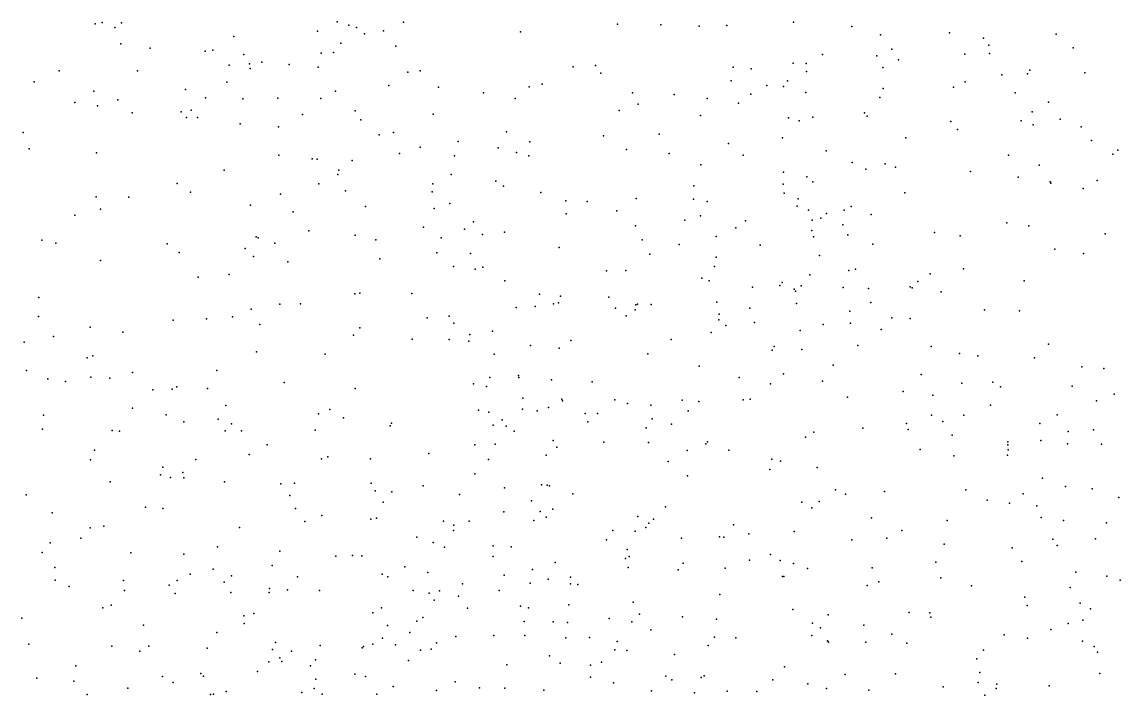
# Model space of a CAD drawing. Header units: metres. Extents: x -25 to 25, y -27.7 to 27.8.
# Drawn here: x 7.993 to 10.813, y -13.861 to -12.131 of the extents above; entities that cross this region are included whole.
import ezdxf

# ---------------------------------------------------------------- set-up
doc = ezdxf.new("R2010")
doc.units = ezdxf.units.M

msp = doc.modelspace()

# ---------------------------------------------------------------- linework, layer by layer
for p in [(8.1811, -12.1361, 17.3245), (8.1993, -12.1325, -15.7575), (8.2318, -12.1456, -5.8098), (8.2487, -12.1332, -15.4677), (8.7521, -12.1543, -1.4213), (8.8022, -12.131, -3.8413), (8.8326, -12.1396, -0.7509), (8.8522, -12.1449, 17.0261), (8.9219, -12.1538, -1.181), (8.9728, -12.1314, -4.2712), (9.5228, -12.1365, -9.3115), (9.6337, -12.1385, 0.9294), (9.7322, -12.1417, 1.0671), (9.803, -12.14, -10.706), (9.9749, -12.1313, -0.9664), (10.1247, -12.1425, 3.3441), (8.5372, -12.1687, -1.5371), (8.8729, -12.1616, -0.9417), (9.2735, -12.1567, 17.0578), (10.1979, -12.1638, 16.814), (10.3752, -12.1591, 0.416), (10.463, -12.1729, -13.1943), (10.6493, -12.1624, -0.2151), (8.2469, -12.1876, -1.6665), (8.3225, -12.1985, -1.6178), (8.4637, -12.2057, 17.273), (8.4831, -12.2032, -5.669), (8.7615, -12.2109, -1.2056), (8.7934, -12.2094, -7.7124), (8.8115, -12.1856, -0.0436), (8.9534, -12.1929, -17.3594), (10.2271, -12.2008, -18.4426), (10.4765, -12.1904, 0.018), (10.4778, -12.2119, -1.103), (10.6927, -12.1978, 4.0481), (8.5629, -12.2147, -0.6602), (8.5774, -12.2388, -0.8138), (8.6092, -12.2345, -0.4272), (8.6789, -12.24, 17.1516), (9.9737, -12.2369, 1.7611), (10.0073, -12.238, -14.0024), (10.0492, -12.215, 3.4633), (10.1883, -12.2184, 2.3441), (10.2443, -12.2283, -1.0353), (10.4147, -12.214, 4.1345), (8.0887, -12.2565, -1.8936), (8.2893, -12.2566, 17.3369), (8.5253, -12.2417, -7.3913), (8.579, -12.2506, -1.313), (8.7539, -12.247, -14.817), (8.9844, -12.2605, -17.7213), (9.0157, -12.2564, 17.0152), (9.4084, -12.2468, -9.0016), (9.466, -12.2432, 0.7046), (9.4801, -12.2626, -18.4137), (9.8198, -12.247, -14.3005), (9.866, -12.2517, 1.3914), (10.0076, -12.2581, -11.0865), (10.2039, -12.2477, 2.907), (10.5097, -12.2673, 16.3092), (10.5753, -12.2645, -19.7014), (10.5819, -12.2546, 4.1421), (10.7227, -12.262, -19.0171), (8.0242, -12.285, -1.7322), (8.519, -12.286, -1.1099), (8.9348, -12.294, 0.1155), (9.3288, -12.2913, 0.5391), (9.8145, -12.2827, -10.4899), (9.9057, -12.2946, 1.5485), (9.9595, -12.2825, 3.8638), (10.4154, -12.2846, 16.4638), (8.1779, -12.3093, -6.264), (8.4127, -12.3049, -0.9273), (8.7986, -12.3091, -4.8521), (9.0625, -12.2989, -17.957), (9.1785, -12.3131, 0.3871), (9.2959, -12.2982, -8.6745), (9.5611, -12.3131, 0.8236), (9.6679, -12.3173, 0.9857), (9.8652, -12.3167, -9.9429), (9.949, -12.2973, 17.0659), (10.006, -12.3125, -18.4806), (10.1966, -12.3248, 2.4894), (10.2053, -12.3017, 2.6855), (10.3855, -12.2987, -18.3176), (10.544, -12.3132, -19.3857), (8.1283, -12.3379, -3.773), (8.1866, -12.3468, -1.4328), (8.2389, -12.3308, -6.9108), (8.4645, -12.3262, -15.3571), (8.5605, -12.3286, -16.2017), (8.6505, -12.3266, -0.3048), (8.7608, -12.3275, -0.1456), (9.2593, -12.3275, -8.4577), (9.5753, -12.3425, -9.2028), (9.7528, -12.3279, -0.9696), (9.8331, -12.3394, -10.2696), (10.6297, -12.3375, 0.8619), (8.2762, -12.3646, -1.0635), (8.402, -12.362, -15.7537), (8.4159, -12.3769, -1.4595), (8.4278, -12.3581, -0.7355), (8.4436, -12.3766, -7.1751), (8.7137, -12.3686, -15.0715), (8.8486, -12.3594, -4.5274), (9.0487, -12.3682, -3.9265), (9.5265, -12.359, 17.1529), (9.7355, -12.3718, 1.151), (9.962, -12.3775, -9.6813), (10.0239, -12.3761, 1.9166), (10.1566, -12.3645, 16.933), (10.1636, -12.3733, 2.2582), (10.5873, -12.3621, 0.0799), (10.6598, -12.3807, -18.1218), (8.5531, -12.3932, -0.4521), (8.6517, -12.4009, -5.5788), (8.8635, -12.3826, -16.5581), (9.9893, -12.3855, 3.5078), (10.3785, -12.3873, -11.4945), (10.3958, -12.4075, -13.2505), (10.5593, -12.3851, 0.654), (10.5901, -12.3951, -13.0586), (10.7138, -12.4009, -19.5606), (7.9956, -12.4154, -1.5873), (8.9107, -12.4214, 0.008), (8.9475, -12.4152, -7.7316), (9.2376, -12.4132, -18.159), (9.487, -12.4239, 0.6986), (9.6298, -12.4195, -14.5299), (9.9464, -12.4285, 1.7604), (10.2628, -12.4286, 4.0915), (10.7399, -12.4354, -1.2759), (8.0117, -12.457, 17.3925), (9.0157, -12.4525, 17.037), (9.1135, -12.4387, -1.0506), (9.2159, -12.4546, -8.0565), (9.297, -12.4389, 17.1073), (9.5457, -12.459, -18.3741), (9.8077, -12.4438, 1.4352), (10.0583, -12.4624, -13.7469), (10.8075, -12.4608, 4.2631), (8.1847, -12.4675, -1.1387), (8.6524, -12.4731, -1.2158), (8.7386, -12.4826, -15.3939), (8.751, -12.4834, -0.2168), (8.8409, -12.487, -1.1227), (8.9622, -12.4688, -4.201), (9.104, -12.4752, -14.889), (9.2628, -12.4669, -14.7296), (9.2952, -12.4754, 0.4394), (9.6555, -12.4689, 1.0191), (9.8457, -12.4737, -18.4485), (10.1252, -12.4924, 3.0043), (10.5266, -12.4736, 16.4013), (10.7944, -12.471, -0.1503), (8.5125, -12.5119, 17.2812), (8.8069, -12.5121, -7.4446), (9.7368, -12.4982, 1.2611), (9.9486, -12.5173, 17.0823), (10.1601, -12.5093, 2.4456), (10.2102, -12.4961, -18.3928), (10.2369, -12.5045, -11.3419), (10.4288, -12.5156, 16.5546), (10.6055, -12.4991, 4.2702), (8.3916, -12.5464, -6.4949), (8.7553, -12.5467, -15.8898), (8.8044, -12.5232, -16.1978), (9.0479, -12.5468, -17.1068), (9.095, -12.5235, -15.129), (9.2099, -12.5406, -8.2675), (9.9479, -12.5483, -14.0447), (10.0088, -12.5292, -10.7751), (10.0243, -12.5423, 2.0264), (10.5519, -12.53, -1.1925), (10.634, -12.5416, 16.3076), (10.6352, -12.5455, 0.4308), (10.7547, -12.5387, -11.5523), (8.4258, -12.5689, -6.7283), (8.6572, -12.574, -5.7433), (8.8235, -12.5654, -15.6246), (9.0463, -12.5679, 0.1078), (9.2294, -12.553, -8.6467), (9.326, -12.5697, -15.0394), (9.7186, -12.5521, -3.5079), (9.9507, -12.5709, 1.8809), (10.2604, -12.5702, -13.377), (10.7189, -12.5593, 0.682), (8.1834, -12.5807, 17.3733), (8.267, -12.5814, -0.892), (8.5801, -12.602, -5.0696), (8.875, -12.6055, -0.1172), (9.0918, -12.5975, -7.7051), (9.3896, -12.5907, -18.2388), (9.4443, -12.5927, -8.9821), (9.5701, -12.5846, -14.8409), (9.7179, -12.5869, -9.2313), (9.753, -12.5928, 17.1402), (9.9837, -12.6047, -10.3434), (9.9862, -12.5859, 3.5513), (10.1226, -12.605, 2.7383), (8.1284, -12.628, -3.7946), (8.1949, -12.6122, -1.031), (8.6898, -12.619, -0.3207), (9.052, -12.6102, -15.5227), (9.391, -12.6245, -15.3397), (9.5207, -12.6163, 0.7785), (9.7359, -12.6295, -0.9332), (10.0135, -12.6145, -10.5512), (10.0445, -12.6353, 17.0119), (10.0594, -12.6234, -9.7622), (10.105, -12.6145, 2.3057), (10.1745, -12.6255, 3.9004), (9.0239, -12.6583, -15.8139), (9.1523, -12.6446, -17.92), (9.569, -12.6554, 17.1346), (9.6951, -12.6405, -18.4044), (9.8264, -12.6602, 1.7308), (9.8514, -12.6422, -14.3384), (10.0223, -12.6409, 3.2572), (10.1015, -12.6526, 2.5715), (10.5226, -12.6475, -13.07), (10.5794, -12.6547, -18.2255), (8.5946, -12.6835, -6.3975), (8.5997, -12.6855, -3.8476), (8.7295, -12.6678, -7.086), (8.8489, -12.6792, -3.8742), (8.9016, -12.6909, -7.257), (9.0699, -12.6856, -17.7126), (9.1292, -12.664, -16.9043), (9.1757, -12.6776, 0.2608), (9.2319, -12.6714, -8.0127), (9.5856, -12.6908, -15.556), (9.7759, -12.6821, -14.7067), (10.0213, -12.667, 2.1426), (10.026, -12.6833, -10.1073), (10.1145, -12.6786, -10.8786), (10.3364, -12.6725, 4.0382), (10.4024, -12.6807, -11.3586), (10.7755, -12.6755, 0.2751), (8.0443, -12.692, -1.2946), (8.0797, -12.6996, 17.4601), (8.3661, -12.7011, -3.8266), (8.5665, -12.7135, -0.47), (8.6425, -12.6997, -6.1815), (9.3729, -12.7108, 0.5486), (9.6809, -12.7034, 1.3862), (9.8889, -12.7048, 1.9274), (10.1786, -12.702, 16.8963), (10.6455, -12.7154, -11.4355), (8.1943, -12.744, 17.3672), (8.397, -12.7238, -0.6845), (8.5873, -12.7338, -4.6347), (8.6755, -12.7477, -6.6517), (8.9119, -12.7402, -0.9617), (9.0581, -12.7242, 0.0778), (9.1453, -12.7265, -0.9398), (9.6054, -12.7276, 1.1501), (9.7761, -12.7354, -15.3193), (10.0417, -12.731, -9.418), (10.7198, -12.7258, 4.3323), (9.1009, -12.7594, -7.4716), (9.1566, -12.7667, -16.1602), (9.1765, -12.761, -8.412), (9.4947, -12.7704, -0.878), (9.5442, -12.7697, -15.7525), (9.7713, -12.7592, 17.0947), (10.1167, -12.7701, 3.7191), (10.1335, -12.7666, -13.5081), (10.4112, -12.7652, 16.5867), (8.4453, -12.7873, 17.2718), (8.5249, -12.7801, -1.1184), (9.2331, -12.7967, -16.5323), (9.7395, -12.7899, 1.73), (9.7576, -12.7962, -15.7593), (9.9456, -12.8009, -0.91), (10.0163, -12.7808, 3.4142), (10.2942, -12.7982, -13.2851), (10.326, -12.7784, 16.7174), (10.567, -12.7965, 16.4018), (8.8481, -12.8298, -4.1699), (8.8608, -12.8284, -6.865), (8.9942, -12.8288, -0.0272), (9.3226, -12.8304, -16.0311), (9.8689, -12.8129, -15.4923), (9.9393, -12.8087, 2.1884), (9.9761, -12.8176, 2.4189), (9.9796, -12.8229, 2.6901), (9.9942, -12.8096, 3.2185), (10.1025, -12.8133, -9.8538), (10.1674, -12.8161, -18.4649), (10.2741, -12.8119, -10.9983), (10.2798, -12.8146, -1.0128), (10.3538, -12.8245, 3.9699), (8.0362, -12.8396, 17.7766), (8.6556, -12.8566, 17.182), (8.708, -12.8557, -0.3335), (9.3584, -12.8559, 17.032), (9.3708, -12.8529, -3.6931), (9.3762, -12.8356, -18.1965), (9.5, -12.8385, 0.935), (9.5692, -12.8581, -3.6215), (9.5739, -12.8568, -9.1246), (9.6092, -12.8569, 1.468), (9.7778, -12.8516, -14.1971), (9.9824, -12.8548, 2.9863), (10.1733, -12.8519, -10.5056), (8.0356, -12.8883, -1.8361), (8.5336, -12.8892, -5.6039), (8.5817, -12.8689, -0.4505), (9.0904, -12.8874, 0.1315), (9.2621, -12.8649, 0.3972), (9.3111, -12.862, -8.8502), (9.5178, -12.867, 1.1167), (9.5448, -12.8861, 1.3061), (9.5677, -12.8708, -18.364), (9.7837, -12.8818, 2.0092), (9.8626, -12.8668, -3.476), (10.1192, -12.8744, -10.1737), (10.4648, -12.8709, -13.0773), (10.5552, -12.8738, -18.3114), (8.1684, -12.9154, 17.5821), (8.3816, -12.8976, -0.6683), (8.467, -12.8943, -4.8504), (8.6037, -12.9089, -5.9044), (9.0335, -12.8912, 17.0399), (9.1019, -12.9054, -17.3748), (9.7828, -12.8964, -15.9756), (9.8011, -12.9109, -18.4872), (9.8745, -12.9035, 2.3347), (10.0508, -12.9088, 3.3338), (10.1207, -12.9053, 16.8547), (10.2274, -12.8917, -9.538), (10.2746, -12.8933, -10.7897), (8.0742, -12.9398, -1.0878), (8.2517, -12.9287, 17.406), (8.8443, -12.9357, 17.124), (8.8608, -12.9176, -0.1764), (9.1431, -12.9342, -3.699), (9.2012, -12.9257, -8.1955), (9.7628, -12.9295, -14.7811), (9.9918, -12.9237, 16.9416), (10.2, -12.9218, 3.7144), (7.9986, -12.9544, -1.224), (8.9954, -12.9465, -3.9772), (9.0904, -12.9472, -0.7787), (9.141, -12.9514, -17.7321), (9.2992, -12.9624, -7.9145), (9.3727, -12.9693, 0.8023), (9.4027, -12.95, -3.4242), (9.6608, -12.9475, 17.004), (9.9248, -12.9656, -13.7236), (9.9962, -12.9725, -15.6541), (10.1399, -12.9626, 3.5204), (10.3282, -12.9649, 3.8312), (10.6294, -12.9591, -11.1481), (8.1608, -12.9946, -1.403), (8.175, -12.9892, 17.7848), (8.5957, -12.9786, -4.4627), (8.7719, -12.9846, -6.4366), (9.206, -12.9849, 16.9924), (9.6006, -12.9844, 1.8708), (9.9195, -12.9744, -15.293), (10.4006, -12.9833, 16.5433), (10.448, -12.9891, -10.9111), (10.5937, -12.994, 4.0216), (8.0042, -13.0269, 18.1971), (8.4934, -13.0271, 17.2526), (9.7327, -13.0156, -0.7205), (10.0764, -13.0128, -18.542), (10.7155, -13.0172, -1.1833), (10.7721, -13.0216, -4.0629), (8.0597, -13.0481, -1.6821), (8.1048, -13.0548, 18.0578), (8.1694, -13.0437, -3.7771), (8.2183, -13.0467, -0.8333), (8.2771, -13.0321, 17.538), (8.6667, -13.0578, -0.3486), (9.1947, -13.0447, -8.4076), (9.2681, -13.0401, 0.5197), (9.2693, -13.0447, -7.4424), (9.3529, -13.0505, 0.943), (9.4574, -13.0558, -3.742), (9.8348, -13.0446, 2.602), (9.9491, -13.0351, -15.8566), (10.0494, -13.0541, 3.0598), (10.3023, -13.0371, -10.3285), (10.487, -13.0567, 3.8972), (8.329, -13.0762, -0.6614), (8.3786, -13.075, -5.0522), (8.3908, -13.0689, 17.3738), (8.4692, -13.0732, -0.519), (8.8485, -13.0731, -3.7529), (9.1523, -13.0613, 0.2995), (9.1857, -13.0681, -7.2257), (9.9158, -13.0613, 16.8994), (10.2559, -13.0809, 3.6036), (10.4071, -13.0591, -10.6194), (10.5065, -13.0688, -1.0188), (10.6903, -13.0672, -18.3085), (9.2795, -13.0982, -8.7393), (9.3792, -13.101, -16.6656), (9.3811, -13.1049, 1.3495), (9.5153, -13.1026, 1.9657), (9.5485, -13.1121, 16.9067), (9.6886, -13.1035, 2.4003), (9.7311, -13.1067, -3.1668), (9.8454, -13.1025, -15.0716), (9.8634, -13.1002, -9.2533), (10.1137, -13.0952, -13.4307), (10.3325, -13.0902, -18.5098), (10.7528, -13.105, -10.9689), (10.7985, -13.0881, 16.1716), (8.0481, -13.1416, -1.022), (8.2765, -13.1239, 17.8422), (8.3636, -13.1405, 17.6245), (8.5165, -13.1165, -5.6616), (8.7542, -13.1384, -4.1993), (8.7837, -13.1274, -0.6869), (9.1657, -13.1287, -17.494), (9.1922, -13.1336, -17.2385), (9.2789, -13.1266, 0.7981), (9.3161, -13.1307, 1.1001), (9.345, -13.1216, 16.8982), (9.4394, -13.1374, -3.3108), (9.4708, -13.1374, -18.3316), (9.6078, -13.1158, 2.2282), (9.7039, -13.1306, -18.5084), (10.329, -13.142, -10.1225), (10.4125, -13.1414, 3.7566), (10.4804, -13.1163, -9.4837), (10.6522, -13.1409, 16.267), (8.4083, -13.159, -5.3632), (8.4965, -13.1524, -3.8176), (8.5314, -13.1637, 17.3358), (8.8187, -13.1484, -0.1715), (8.9389, -13.169, -0.5359), (8.9419, -13.1625, -6.7097), (9.203, -13.1675, -17.7999), (9.2259, -13.1539, -0.4895), (9.2363, -13.1698, -8.2158), (9.4465, -13.1591, -0.4878), (9.612, -13.1512, -14.3874), (9.6616, -13.1648, -14.0884), (10.2646, -13.1628, 3.4574), (10.3584, -13.1578, -9.8518), (10.6075, -13.1634, -12.9912), (8.0455, -13.1774, -1.4331), (8.2244, -13.1807, 18.009), (8.2437, -13.183, 12.1799), (8.5149, -13.1823, -0.6931), (8.5564, -13.1816, -0.3927), (8.7457, -13.18, 17.1558), (9.2572, -13.1825, -17.0249), (9.5962, -13.1739, -9.1128), (10.0051, -13.1984, 2.8704), (10.0269, -13.1854, -15.6138), (10.1526, -13.1749, -0.7518), (10.2692, -13.1782, -13.2651), (10.3823, -13.1933, 16.5001), (10.6798, -13.184, 3.876), (10.7448, -13.1793, -4.7805), (8.6223, -13.218, 12.2587), (9.1565, -13.2177, -3.891), (9.208, -13.2166, -3.5632), (9.3576, -13.2066, 1.7282), (9.3664, -13.2238, -7.7971), (9.4875, -13.2107, 2.1526), (9.6019, -13.212, -16.3853), (9.7492, -13.2152, 2.5815), (9.7537, -13.2104, -13.8826), (10.5247, -13.2099, -9.6907), (10.5251, -13.2178, 16.3621), (10.6099, -13.2071, -10.5577), (10.6783, -13.2153, -9.4571), (10.7659, -13.2164, -10.7481), (8.179, -13.2314, -0.7846), (8.4399, -13.2553, 17.7025), (8.5767, -13.2427, -5.9219), (8.7622, -13.2541, -6.4112), (8.7786, -13.2487, 12.2548), (8.8885, -13.2537, -0.0431), (9.038, -13.2404, 16.9986), (9.1908, -13.2554, -0.255), (9.3393, -13.2442, -7.584), (9.7013, -13.2329, -0.4178), (9.8087, -13.2317, 16.8155), (9.9189, -13.2551, -0.5128), (10.2996, -13.2302, -9.2497), (10.3861, -13.2465, -0.8065), (10.5241, -13.2443, -9.253), (10.5263, -13.231, -10.3033), (8.1691, -13.2564, -0.6954), (8.3549, -13.2753, 17.9121), (9.653, -13.2612, -14.7641), (9.9138, -13.281, -15.9971), (9.9412, -13.26, -13.5792), (10.0355, -13.2759, -9.257), (8.3491, -13.2949, -5.0884), (8.3748, -13.3015, 12.1023), (8.4062, -13.2894, 12.3358), (8.4083, -13.3025, -4.726), (9.1563, -13.2927, -7.1748), (9.702, -13.2974, -3.733), (10.6145, -13.3035, -18.4144), (8.2197, -13.3127, 12.3185), (8.5127, -13.3128, -4.5326), (8.6582, -13.3181, -0.4447), (8.6932, -13.3167, -3.7881), (8.89, -13.3169, -4.0529), (8.9002, -13.3358, 12.1898), (8.9426, -13.3391, -0.2332), (9.0231, -13.3232, 0.1922), (9.2326, -13.3288, 1.4156), (9.3274, -13.3206, -8.6998), (9.3423, -13.3216, 1.9823), (9.3476, -13.3231, 16.7665), (10.0824, -13.3332, -13.419), (10.2082, -13.3377, 2.9831), (10.4176, -13.3337, 3.4142), (10.6735, -13.3252, -10.1611), (10.7414, -13.3314, -0.789), (8.0037, -13.3463, 11.7875), (8.6806, -13.3478, -4.2716), (8.9208, -13.365, 17.0376), (9.1164, -13.3457, 0.482), (9.3016, -13.3623, -0.0766), (9.4078, -13.3435, -3.7988), (9.9958, -13.3649, 2.7587), (10.0405, -13.3633, -3.3066), (10.1084, -13.3445, 16.6244), (10.472, -13.36, -13.136), (10.5292, -13.3683, 3.5161), (10.5643, -13.3441, -3.7636), (10.8099, -13.3537, 15.9805), (8.0704, -13.3926, -0.5346), (8.3103, -13.3785, 18.0634), (8.3544, -13.3817, -0.4696), (8.6952, -13.3817, -0.1752), (9.231, -13.3902, 1.5899), (9.3237, -13.3889, -3.4528), (9.3566, -13.3834, -16.9178), (9.6462, -13.3777, -0.1562), (10.0219, -13.3801, -15.3939), (10.5994, -13.3748, -4.3312), (8.7192, -13.4148, 12.4029), (8.7632, -13.3996, 12.0783), (8.8886, -13.4093, 12.3388), (8.9034, -13.4062, 0.0808), (9.0754, -13.4138, 12.2224), (9.1024, -13.4246, 1.0891), (9.1413, -13.414, 1.3186), (9.3074, -13.4126, -17.7486), (9.3393, -13.4043, -8.1865), (9.5744, -13.4025, -14.4368), (9.6029, -13.4194, -14.1468), (9.6146, -13.4092, 2.4709), (9.8201, -13.4234, -15.0714), (10.1751, -13.4058, -3.4621), (10.3689, -13.4121, 3.0793), (10.6109, -13.4047, 16.1921), (10.6678, -13.4125, 3.618), (10.7781, -13.4188, -9.3015), (8.1681, -13.4311, -0.6619), (8.2036, -13.4271, 18.2139), (8.5518, -13.4301, -5.7197), (9.1011, -13.4383, 0.8633), (9.5107, -13.4379, 1.1263), (9.5682, -13.4399, -18.4061), (9.595, -13.4304, -3.1283), (9.8601, -13.4471, -18.5918), (9.9765, -13.441, 16.6318), (10.2529, -13.4381, 16.4989), (8.0656, -13.4699, -0.7819), (8.1445, -13.4582, 11.7556), (8.4954, -13.4803, -0.3131), (9.0074, -13.4551, 0.0075), (9.0494, -13.4686, 0.4088), (9.0779, -13.4812, 16.8598), (9.2034, -13.4777, 0.1429), (9.249, -13.4799, 1.8479), (9.4944, -13.4622, 0.8281), (9.6869, -13.458, -9.0946), (9.7844, -13.4542, 0.7792), (9.7958, -13.4551, -3.0586), (10.1244, -13.4624, -0.2798), (10.2141, -13.458, 2.8632), (10.3613, -13.4735, 0.0386), (10.6407, -13.4601, -13.055), (10.6516, -13.477, -0.2582), (10.7505, -13.4597, 0.1007), (8.045, -13.4948, 12.3005), (8.2727, -13.4959, -0.3238), (8.4086, -13.4991, -5.3173), (8.6556, -13.4914, 17.2658), (8.7992, -13.5042, 17.083), (8.8419, -13.5025, -6.5323), (8.8658, -13.5029, 11.9709), (9.2028, -13.5049, -3.8908), (9.5477, -13.4867, 0.181), (9.5528, -13.5054, -16.4478), (9.9159, -13.4997, -16.0418), (10.5365, -13.4825, 0.3219), (8.0775, -13.5336, 11.5805), (8.4842, -13.5374, -3.7828), (8.6359, -13.5282, -5.9405), (8.9763, -13.5316, -6.8961), (9.3628, -13.5201, -17.5411), (9.543, -13.5099, 16.6166), (9.5497, -13.533, 0.4568), (9.6908, -13.5222, -14.8947), (9.7988, -13.5353, 2.5991), (9.8616, -13.5142, 0.587), (9.9407, -13.5151, 2.6576), (9.975, -13.5231, -13.4785), (10.0108, -13.5355, 1.3644), (10.1764, -13.5343, -9.1612), (10.3403, -13.5198, -18.5172), (10.5609, -13.5177, 3.1109), (8.0778, -13.566, -0.6602), (8.425, -13.5501, 12.4314), (8.5309, -13.5547, 11.8925), (8.7007, -13.5576, 11.9121), (8.9179, -13.5503, 16.9617), (8.9326, -13.5576, -4.0405), (9.0352, -13.5464, 0.6472), (9.2315, -13.5532, 1.0973), (9.3039, -13.5387, 2.1299), (9.3442, -13.5631, 16.61), (9.4015, -13.5585, -17.936), (9.6785, -13.5395, -13.9069), (9.9461, -13.5562, 0.2456), (9.95, -13.5561, -15.2305), (10.3528, -13.5602, -3.4875), (10.6998, -13.5453, 3.415), (10.779, -13.5551, 15.8112), (8.1142, -13.5825, -0.1674), (8.2533, -13.5665, 12.3794), (8.2561, -13.5921, 11.6696), (8.3711, -13.5787, -4.8265), (8.3916, -13.5668, -0.2783), (8.5125, -13.5712, -5.5281), (8.6289, -13.5869, -0.0994), (8.6746, -13.5906, -0.0124), (8.7569, -13.5925, -6.284), (8.9974, -13.5921, 0.8638), (9.0652, -13.5933, 1.3559), (9.1246, -13.5752, 1.5488), (9.2185, -13.5925, -7.5052), (9.2978, -13.5735, 12.2208), (9.4022, -13.5753, -8.4949), (9.421, -13.5771, 2.3226), (10.1642, -13.5793, 1.1078), (10.1937, -13.5701, 0.565), (10.432, -13.5807, 2.8685), (10.6855, -13.5844, -4.6335), (10.8133, -13.5662, 3.5595), (8.3864, -13.6001, 18.0624), (8.5297, -13.5976, -0.1307), (8.6277, -13.5977, 17.5237), (9.0385, -13.5996, 11.925), (9.0519, -13.617, 0.3092), (9.1145, -13.6068, 0.8599), (9.7852, -13.603, -16.2215), (10.5685, -13.6093, 0.5782), (8.2004, -13.6367, 18.26), (8.2222, -13.63, -0.3706), (8.8945, -13.6494, 11.8361), (8.9166, -13.637, 0.4064), (9.1372, -13.6382, 16.7269), (9.2733, -13.6325, 12.0635), (9.2943, -13.6369, -3.509), (9.3978, -13.6289, -16.8021), (9.5626, -13.6227, -18.2813), (9.9726, -13.6415, -9.1106), (10.2716, -13.6493, 2.7159), (10.3248, -13.6501, 0.8672), (10.5746, -13.6308, -9.1519), (10.711, -13.6252, 3.086), (10.7373, -13.6391, 11.9361), (7.9929, -13.6635, 11.3694), (8.5629, -13.6578, 12.4685), (8.5634, -13.677, 11.7372), (8.5881, -13.6511, 17.721), (9.0068, -13.6708, -3.6812), (9.0226, -13.6618, 12.4735), (9.2824, -13.6717, 1.484), (9.3576, -13.6733, -7.7417), (9.3942, -13.675, -17.031), (9.5013, -13.6647, 2.4284), (9.5593, -13.6732, 16.5097), (9.5788, -13.6529, -14.4218), (9.6896, -13.6603, -8.9499), (9.7772, -13.6662, -3.7514), (10.0237, -13.6759, -3.1635), (10.0635, -13.6549, 2.6438), (10.3271, -13.6607, 16.3582), (10.68, -13.6769, 2.9408), (10.7177, -13.6688, -3.5823), (8.3053, -13.6817, 0.1033), (8.4937, -13.7003, 17.9021), (8.9318, -13.6822, -6.6383), (8.9891, -13.6999, 0.6603), (9.6084, -13.6936, -14.6277), (10.0437, -13.6886, -18.5131), (10.1551, -13.6813, -13.2895), (10.2269, -13.7047, -3.3266), (10.5156, -13.7059, -18.3677), (10.6357, -13.6924, 12.0852), (8.0108, -13.7301, -3.7019), (8.644, -13.726, 17.394), (8.7589, -13.7334, -6.0792), (8.8942, -13.7301, 7.3236), (8.9186, -13.7151, 0.9888), (8.9527, -13.7322, 1.2883), (9.0576, -13.7266, 1.6139), (9.1074, -13.7105, 1.7696), (9.2053, -13.7079, 11.9476), (9.2845, -13.7082, 12.4299), (9.3898, -13.7139, 16.523), (9.4502, -13.7134, 12.1915), (9.5217, -13.7235, 1.6737), (9.7554, -13.7335, -13.7387), (9.7716, -13.7125, -14.9489), (9.8268, -13.7139, -3.0339), (10.022, -13.7082, -3.7809), (10.0623, -13.7215, 1.5522), (10.0641, -13.7255, -15.9311), (10.1607, -13.7249, 16.4299), (10.2655, -13.728, 1.2882), (10.5757, -13.7151, 16.0694), (10.7171, -13.723, 15.7149), (8.2235, -13.7356, 11.3977), (8.2959, -13.7481, -3.7383), (8.3184, -13.7355, 12.3983), (8.469, -13.7409, 11.6045), (8.6365, -13.744, -5.6267), (8.6855, -13.7481, 0.2091), (8.8667, -13.7399, 0.3823), (8.8699, -13.7361, 0.7969), (9.0166, -13.7454, 1.3324), (9.0441, -13.7435, 11.8135), (9.3481, -13.7606, 2.3204), (9.5158, -13.745, -17.8556), (9.5467, -13.7467, -8.3295), (9.6693, -13.7572, 2.5034), (10.463, -13.7461, 12.0064), (10.747, -13.7363, 15.5263), (10.7555, -13.7505, 15.2125), (8.131, -13.7859, 0.3632), (8.627, -13.7757, 0.2441), (8.6556, -13.7652, 17.1213), (8.6606, -13.7751, 11.6272), (8.7337, -13.7864, 0.3722), (8.747, -13.7708, 16.9802), (8.9855, -13.772, 16.8027), (9.2385, -13.7833, 2.1753), (9.375, -13.7794, 12.0105), (9.4531, -13.7847, 12.394), (9.4818, -13.7766, -3.7811), (9.9517, -13.7889, -16.1528), (10.4458, -13.7677, 16.1988), (8.0315, -13.8177, 1.1982), (8.3542, -13.8133, 18.0922), (8.452, -13.8053, -5.1677), (8.4595, -13.8129, 0.123), (8.5976, -13.8007, -4.5272), (8.8477, -13.8073, 11.6311), (8.8753, -13.8138, -6.3376), (9.4535, -13.8151, -17.2208), (9.6469, -13.8124, -8.6183), (9.7375, -13.8164, -18.2576), (9.7452, -13.8113, -16.3265), (10.1071, -13.8084, -15.5895), (10.2363, -13.8067, -3.897), (10.4535, -13.803, 11.8119), (10.761, -13.8061, 11.7035), (8.1261, -13.8254, -0.1399), (8.2646, -13.8438, 1.3891), (8.3815, -13.8288, 1.1802), (8.743, -13.8439, 0.7866), (8.7473, -13.8204, 1.089), (8.9461, -13.8394, 1.5431), (9.1052, -13.8273, 12.5483), (9.1681, -13.8427, 1.6012), (9.2333, -13.8435, 7.327), (9.512, -13.8294, -16.6431), (9.6622, -13.8218, 16.461), (9.9214, -13.8218, 1.7155), (10.0114, -13.8319, -8.9251), (10.0592, -13.8445, 2.5596), (10.3592, -13.8399, 12.1198), (10.4491, -13.8285, -13.1391), (10.4955, -13.844, -4.1734), (10.4965, -13.8328, 2.6673), (10.6315, -13.837, -9.1607), (8.1605, -13.8593, 0.0248), (8.477, -13.8593, 17.8916), (8.485, -13.8591, -3.7049), (8.5178, -13.852, 0.9621), (8.7118, -13.8545, 0.7395), (8.7641, -13.8585, 1.3583), (8.9044, -13.8585, 7.5323), (9.0575, -13.8496, 11.6967), (9.3334, -13.8489, 12.537), (9.6099, -13.8504, -14.3336), (9.7199, -13.8557, 12.2365), (9.8041, -13.8513, -8.7865), (9.8806, -13.8521, 16.435), (10.1678, -13.8486, -18.3738), (10.4662, -13.8611, 12.2291)]:
    msp.add_point(p)

doc.saveas('drawing.dxf')
